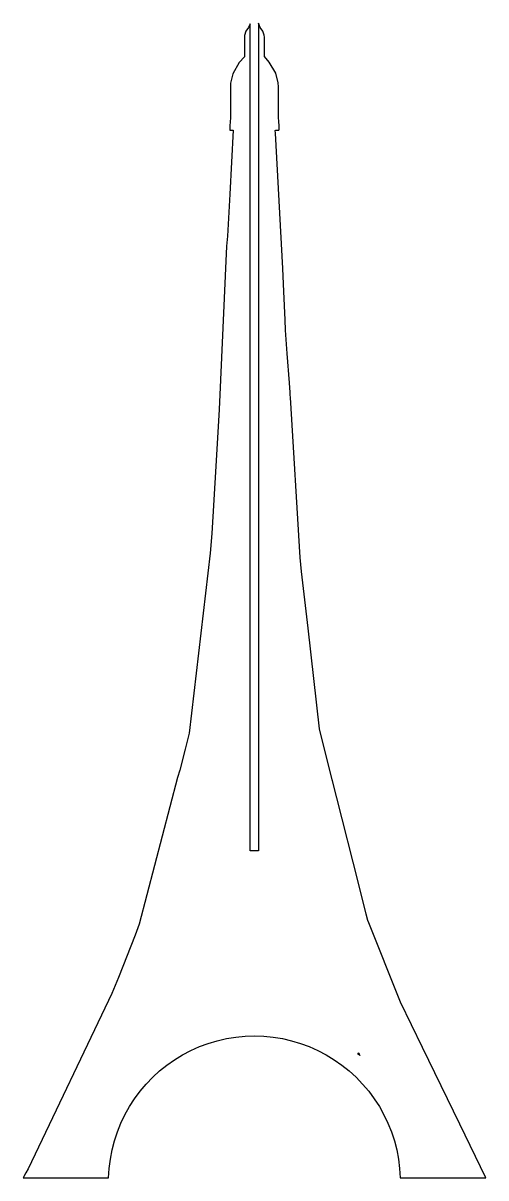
# Model space of a CAD drawing. Header units: metres. Extents: x 272 to 497, y 733 to 1293.
import ezdxf

# ---------------------------------------------------------------- set-up
doc = ezdxf.new("R2010")
doc.units = ezdxf.units.M

msp = doc.modelspace()

# ---------------------------------------------------------------- linework, layer by layer
at = {"layer": 'GROUP0'}
for points in [[(274.59, 737.63, 0), (273.5, 735.63, 0), (272.49, 733.89, 0), (272.16, 733.23, 0), (284.24, 733.23, 0), (304.15, 733.23, 0), (313.63, 733.23, 0), (313.9, 737.77, 0), (314.46, 742.28, 0), (315.3, 746.75, 0), (316.44, 751.15, 0), (317.85, 755.47, 0), (319.54, 759.69, 0), (321.5, 763.8, 0), (323.71, 767.77, 0), (326.18, 771.59, 0), (328.89, 775.24, 0), (331.82, 778.71, 0), (334.98, 781.99, 0), (338.33, 785.05, 0), (341.88, 787.89, 0), (345.61, 790.5, 0), (349.49, 792.87, 0), (353.52, 794.98, 0), (357.67, 796.83, 0), (361.94, 798.4, 0), (366.29, 799.7, 0), (370.73, 800.71, 0), (375.22, 801.44, 0), (379.74, 801.88, 0), (384.29, 802.03, 0), (388.83, 801.88, 0), (393.36, 801.44, 0), (397.84, 800.71, 0), (402.28, 799.7, 0), (406.63, 798.4, 0), (410.9, 796.83, 0), (415.05, 794.98, 0), (419.08, 792.87, 0), (422.96, 790.5, 0), (426.69, 787.89, 0), (430.24, 785.05, 0), (433.59, 781.99, 0), (436.75, 778.71, 0), (439.68, 775.24, 0), (442.39, 771.59, 0), (444.86, 767.77, 0), (447.08, 763.8, 0), (449.03, 759.69, 0), (450.72, 755.47, 0), (452.13, 751.15, 0), (453.27, 746.75, 0), (454.11, 742.28, 0), (454.67, 737.77, 0), (454.94, 733.23, 0), (466.09, 733.23, 0), (486.06, 733.23, 0), (496.51, 733.23, 0), (483.83, 759.29, 0), (465.72, 796.48, 0), (455.04, 818.41, 0), (439.36, 857.57, 0), (439.28, 857.8, 0), (439.23, 857.94, 0), (438.44, 860.98, 0), (434.67, 876.03, 0), (424.21, 917.32, 0), (422.11, 925.59, 0), (421.98, 926.12, 0), (415.89, 950.75, 0), (410.3, 999.53, 0), (407.2, 1027.06, 0), (406.47, 1033.75, 0), (401.75, 1111.33, 0), (401.67, 1112.69, 0), (401.61, 1113.82, 0), (401.27, 1118.43, 0), (400.22, 1132.58, 0), (399.37, 1143.95, 0), (399.14, 1148.92, 0), (398.59, 1162.7, 0), (398.14, 1173.85, 0), (394.54, 1239.44, 0), (394.43, 1240.77, 0), (394.6, 1240.93, 0), (395.42, 1240.93, 0), (396.16, 1240.93, 0), (396.26, 1241.1, 0), (396.26, 1241.83, 0), (396.26, 1242.49, 0), (396.22, 1243.03, 0), (396.08, 1245.06, 0), (395.95, 1246.94, 0), (395.93, 1248.66, 0), (395.93, 1255.48, 0), (395.93, 1261.83, 0), (395.81, 1263.79, 0), (394.69, 1268.48, 0), (391.51, 1273.86, 0), (389.17, 1276.51, 0), (389.17, 1280.97, 0), (389.17, 1285.19, 0), (389.17, 1285.82, 0), (389.16, 1285.91, 0), (389.03, 1286.86, 0), (388.38, 1288.83, 0), (387.1, 1290.62, 0), (386.29, 1292.73, 0), (386.29, 891.7, 0), (382.29, 891.7, 0), (382.29, 1292.44, 0), (381.42, 1290.55, 0), (380.17, 1288.74, 0), (379.55, 1286.76, 0), (379.43, 1285.9, 0), (379.43, 1285.8, 0), (379.43, 1285.05, 0), (379.43, 1280.73, 0), (379.43, 1276.37, 0), (376.89, 1273.64, 0), (373.82, 1268.22, 0), (372.76, 1263.63, 0), (372.66, 1261.63, 0), (372.66, 1255.12, 0), (372.66, 1248.45, 0), (372.64, 1246.88, 0), (372.51, 1244.95, 0), (372.37, 1242.96, 0), (372.34, 1242.48, 0), (372.34, 1241.83, 0), (372.34, 1240.93, 0), (374.05, 1240.93, 0), (372.35, 1209.85, 0), (371.24, 1189.52, 0), (370.69, 1184.59, 0), (367.2, 1105.59, 0), (365.56, 1078.14, 0), (363.61, 1045.38, 0), (362.82, 1035.97, 0), (352.72, 948.64, 0), (350.74, 940.95, 0), (348.14, 930.85, 0), (347.04, 927.28, 0), (328.43, 856.13, 0), (326.44, 850.88, 0), (318.44, 830.36, 0), (315.2, 822.56, 0), (274.59, 737.63, 0)], [(435.32, 792.72, 0), (435.38, 792.6, 0), (435.29, 792.64, 0), (435.18, 792.72, 0), (435.06, 792.81, 0), (434.95, 792.89, 0), (434.84, 792.98, 0), (434.72, 793.06, 0), (434.61, 793.14, 0), (434.49, 793.23, 0), (434.49, 793.31, 0), (434.54, 793.38, 0), (434.61, 793.46, 0), (434.67, 793.55, 0), (434.73, 793.63, 0), (434.79, 793.7, 0), (434.82, 793.75, 0), (434.86, 793.67, 0), (434.94, 793.52, 0), (435.03, 793.33, 0), (435.13, 793.12, 0), (435.23, 792.91, 0), (435.32, 792.72, 0)]]:
    msp.add_polyline3d(points, dxfattribs=at)

doc.saveas('drawing.dxf')
